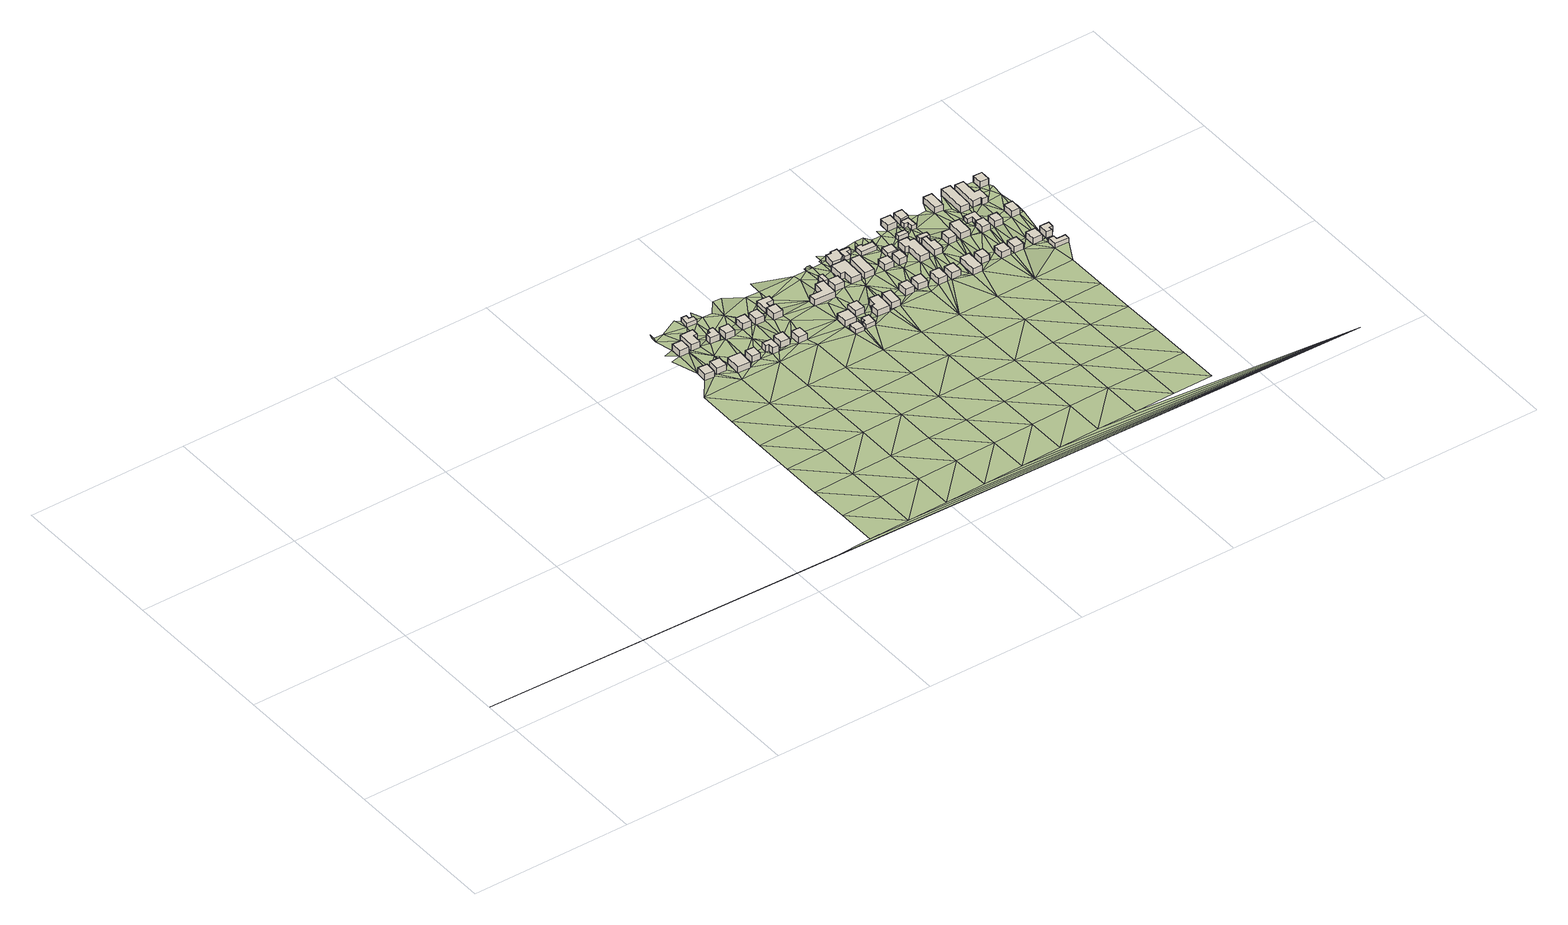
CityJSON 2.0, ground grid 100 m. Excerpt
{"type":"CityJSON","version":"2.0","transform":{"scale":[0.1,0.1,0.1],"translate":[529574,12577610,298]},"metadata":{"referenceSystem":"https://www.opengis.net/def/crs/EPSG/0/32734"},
"CityObjects":{
"building1":{"type":"Building","attributes":{"address":"51 Thorn Lane Mamre 7347 Cape Town","building":"house","building:levels":"1","building_height":4.1,"plus_code":"4FRWFFP8+246","ground_height":164.61,"roof_height":168.71},"geometry":[{"type":"Solid","lod":"1","boundaries":[[[[0,1,2,3]],[[1,4,5,2]],[[4,6,7,5]],[[6,0,3,7]],[[3,2,5,7]],[[6,4,1,0]]]]}]},
"building2":{"type":"Building","attributes":{"address":"49 Thorn Lane Mamre 7347 Cape Town","building":"house","building:levels":"1","building_height":4.1,"plus_code":"4FRWFFP8+249","ground_height":164.93,"roof_height":169.03},"geometry":[{"type":"Solid","lod":"1","boundaries":[[[[8,9,10,11]],[[9,12,13,10]],[[12,14,15,13]],[[14,8,11,15]],[[11,10,13,15]],[[14,12,9,8]]]]}]},
"building3":{"type":"Building","attributes":{"address":"52 Thorn Lane Mamre 7347 Cape Town","building":"house","building:levels":"1","building_height":4.1,"plus_code":"4FRWFFP8+443","ground_height":164.31,"roof_height":168.41},"geometry":[{"type":"Solid","lod":"1","boundaries":[[[[16,17,18,19]],[[17,20,21,18]],[[20,22,23,21]],[[22,16,19,23]],[[19,18,21,23]],[[22,20,17,16]]]]}]},
"building4":{"type":"Building","attributes":{"address":"47 Thorn Lane Mamre 7347 Cape Town","building":"house","building:levels":"1","building_height":4.1,"plus_code":"4FRWFFP8+255","ground_height":164.93,"roof_height":169.03},"geometry":[{"type":"Solid","lod":"1","boundaries":[[[[24,25,26,27]],[[25,28,29,26]],[[28,30,31,29]],[[30,24,27,31]],[[27,26,29,31]],[[30,28,25,24]]]]}]},
"building5":{"type":"Building","attributes":{"address":"50 Thorn Lane Mamre 7347 Cape Town","building":"house","building:levels":"1","building_height":4.1,"plus_code":"4FRWFFP8+452","ground_height":164.51,"roof_height":168.61},"geometry":[{"type":"Solid","lod":"1","boundaries":[[[[32,33,34,35]],[[33,36,37,34]],[[36,38,39,37]],[[38,40,41,39]],[[40,42,43,41]],[[42,32,35,43]],[[35,34,37,39,41,43]],[[42,40,38,36,33,32]]]]}]},
"building6":{"type":"Building","attributes":{"address":"45 Thorn Lane Mamre 7347 Cape Town","building":"house","building:levels":"1","building_height":4.1,"plus_code":"4FRWFFP8+264","ground_height":165.21,"roof_height":169.31},"geometry":[{"type":"Solid","lod":"1","boundaries":[[[[44,45,46,47]],[[45,48,49,46]],[[48,50,51,49]],[[50,44,47,51]],[[47,46,49,51]],[[50,48,45,44]]]]}]},
"building7":{"type":"Building","attributes":{"address":"48 Thorn Lane Mamre 7347 Cape Town","building":"house","building:levels":"1","building_height":4.1,"plus_code":"4FRWFFP8+36R","ground_height":164.51,"roof_height":168.61},"geometry":[{"type":"Solid","lod":"1","boundaries":[[[[52,53,54,55]],[[53,56,57,54]],[[56,58,59,57]],[[58,60,61,59]],[[60,62,63,61]],[[62,52,55,63]],[[55,54,57,59,61,63]],[[62,60,58,56,53,52]]]]}]},
"building8":{"type":"Building","attributes":{"building":"cabin","building:levels":"1","building_height":2.8,"plus_code":"4FRWFFP8+559","ground_height":164.51,"roof_height":167.31},"geometry":[{"type":"Solid","lod":"1","boundaries":[[[[64,65,66,67]],[[65,68,69,66]],[[68,70,71,69]],[[70,72,73,71]],[[72,74,75,73]],[[74,64,67,75]],[[67,66,69,71,73,75]],[[74,72,70,68,65,64]]]]}]},
"building9":{"type":"Building","attributes":{"address":"46 Thorn Lane Mamre 7347 Cape Town","building":"house","building:levels":"1","building_height":4.1,"plus_code":"4FRWFFP8+36X","ground_height":164.75,"roof_height":168.85},"geometry":[{"type":"Solid","lod":"1","boundaries":[[[[76,77,78,79]],[[77,80,81,78]],[[80,82,83,81]],[[82,76,79,83]],[[79,78,81,83]],[[82,80,77,76]]]]}]},
"building10":{"type":"Building","attributes":{"address":"43 Thorn Lane Mamre 7347 Cape Town","building":"house","building:levels":"1","building_height":4.1,"plus_code":"4FRWFFM8+X7W","ground_height":165.21,"roof_height":169.31},"geometry":[{"type":"Solid","lod":"1","boundaries":[[[[84,85,86,87]],[[85,88,89,86]],[[88,90,91,89]],[[90,92,93,91]],[[92,94,95,93]],[[94,84,87,95]],[[87,86,89,91,93,95]],[[94,92,90,88,85,84]]]]}]},
"building11":{"type":"Building","attributes":{"address":"41 Thorn Lane Mamre 7347 Cape Town","building":"house","building:levels":"1","building_height":4.1,"plus_code":"4FRWFFP8+283","ground_height":165.21,"roof_height":169.31},"geometry":[{"type":"Solid","lod":"1","boundaries":[[[[96,97,98,99]],[[97,100,101,98]],[[100,102,103,101]],[[102,96,99,103]],[[99,98,101,103]],[[102,100,97,96]]]]}]},
"building12":{"type":"Building","attributes":{"address":"44 Thorn Lane Mamre 7347 Cape Town","building":"house","building:levels":"1","building_height":4.1,"plus_code":"4FRWFFP8+37X","ground_height":164.75,"roof_height":168.85},"geometry":[{"type":"Solid","lod":"1","boundaries":[[[[104,105,106,107]],[[105,108,109,106]],[[108,110,111,109]],[[110,104,107,111]],[[107,106,109,111]],[[110,108,105,104]]]]}]},
"building13":{"type":"Building","attributes":{"address":"42 Thorn Lane Mamre 7347 Cape Town","building":"house","building:levels":"1","building_height":4.1,"plus_code":"4FRWFFP8+38W","ground_height":164.75,"roof_height":168.85},"geometry":[{"type":"Solid","lod":"1","boundaries":[[[[112,113,114,115]],[[113,116,117,114]],[[116,118,119,117]],[[118,112,115,119]],[[115,114,117,119]],[[118,116,113,112]]]]}]},
"building14":{"type":"Building","attributes":{"address":"39 Thorn Lane Mamre 7347 Cape Town","building":"house","building:levels":"1","building_height":4.1,"plus_code":"4FRWFFM8+X9R","ground_height":165.53,"roof_height":169.63},"geometry":[{"type":"Solid","lod":"1","boundaries":[[[[120,121,122,123]],[[121,124,125,122]],[[124,126,127,125]],[[126,120,123,127]],[[123,122,125,127]],[[126,124,121,120]]]]}]},
"building15":{"type":"Building","attributes":{"address":"40 Thorn Lane Mamre 7347 Cape Town","building":"house","building:levels":"1","building_height":4.1,"plus_code":"4FRWFFP8+39M","ground_height":165.08,"roof_height":169.18},"geometry":[{"type":"Solid","lod":"1","boundaries":[[[[128,129,130,131]],[[129,132,133,130]],[[132,134,135,133]],[[134,128,131,135]],[[131,130,133,135]],[[134,132,129,128]]]]}]},
"building16":{"type":"Building","attributes":{"building":"cabin","building:levels":"1","building_height":2.8,"plus_code":"4FRWFFP8+498","ground_height":165.08,"roof_height":167.88},"geometry":[{"type":"Solid","lod":"1","boundaries":[[[[136,137,138,139]],[[137,140,141,138]],[[140,142,143,141]],[[142,144,145,143]],[[144,146,147,145]],[[146,136,139,147]],[[139,138,141,143,145,147]],[[146,144,142,140,137,136]]]]}]},
"building17":{"type":"Building","attributes":{"building":"cabin","building:levels":"1","building_height":2.8,"plus_code":"4FRWFFM8+WFW","ground_height":165.97,"roof_height":168.77},"geometry":[{"type":"Solid","lod":"1","boundaries":[[[[148,149,150,151]],[[149,152,153,150]],[[152,154,155,153]],[[154,148,151,155]],[[151,150,153,155]],[[154,152,149,148]]]]}]},
"building18":{"type":"Building","attributes":{"building":"house","building:levels":"1","building_height":4.1,"plus_code":"4FRWFFM8+XFP","ground_height":165.97,"roof_height":170.07},"geometry":[{"type":"Solid","lod":"1","boundaries":[[[[156,157,158,159]],[[157,160,161,158]],[[160,162,163,161]],[[162,156,159,163]],[[159,158,161,163]],[[162,160,157,156]]]]}]},
"building19":{"type":"Building","attributes":{"building":"cabin","building:levels":"1","building_height":2.8,"plus_code":"4FRWFFM8+WGV","ground_height":165.97,"roof_height":168.77},"geometry":[{"type":"Solid","lod":"1","boundaries":[[[[164,165,166,167]],[[165,168,169,166]],[[168,170,171,169]],[[170,172,173,171]],[[172,174,175,173]],[[174,164,167,175]],[[167,166,169,171,173,175]],[[174,172,170,168,165,164]]]]}]},
"building20":{"type":"Building","attributes":{"address":"38 Thorn Lane Mamre 7347 Cape Town","building":"house","building:levels":"1","building_height":4.1,"plus_code":"4FRWFFP8+3GJ","ground_height":165.45,"roof_height":169.55},"geometry":[{"type":"Solid","lod":"1","boundaries":[[[[176,177,178,179]],[[177,180,181,178]],[[180,182,183,181]],[[182,184,185,183]],[[184,186,187,185]],[[186,176,179,187]],[[179,178,181,183,185,187]],[[186,184,182,180,177,176]]]]}]},
"building21":{"type":"Building","attributes":{"address":"33 Thorn Lane Mamre 7347 Cape Town","building":"house","building:levels":"1","building_height":4.1,"plus_code":"4FRWFFM8+XGV","ground_height":165.82,"roof_height":169.92},"geometry":[{"type":"Solid","lod":"1","boundaries":[[[[188,189,190,191]],[[189,192,193,190]],[[192,194,195,193]],[[194,188,191,195]],[[191,190,193,195]],[[194,192,189,188]]]]}]},
"building22":{"type":"Building","attributes":{"address":"31 Thorn Lane Mamre 7347 Cape Town","building":"house","building:levels":"1","building_height":4.1,"plus_code":"4FRWFFM8+XHF","ground_height":166.18,"roof_height":170.28},"geometry":[{"type":"Solid","lod":"1","boundaries":[[[[196,197,198,199]],[[197,200,201,198]],[[200,202,203,201]],[[202,204,205,203]],[[204,206,207,205]],[[206,196,199,207]],[[199,198,201,203,205,207]],[[206,204,202,200,197,196]]]]}]},
"building23":{"type":"Building","attributes":{"building":"cabin","building:levels":"1","building_height":2.8,"plus_code":"4FRWFFP8+4G4","ground_height":165.45,"roof_height":168.25},"geometry":[{"type":"Solid","lod":"1","boundaries":[[[[208,209,210,211]],[[209,212,213,210]],[[212,214,215,213]],[[214,208,211,215]],[[211,210,213,215]],[[214,212,209,208]]]]}]},
"building24":{"type":"Building","attributes":{"address":"36 Thorn Lane Mamre 7347 Cape Town","building":"house","building:levels":"1","building_height":4.1,"plus_code":"4FRWFFP8+3GH","ground_height":165.82,"roof_height":169.92},"geometry":[{"type":"Solid","lod":"1","boundaries":[[[[216,217,218,219]],[[217,220,221,218]],[[220,222,223,221]],[[222,216,219,223]],[[219,218,221,223]],[[222,220,217,216]]]]}]},
"building25":{"type":"Building","attributes":{"address":"29 Thorn Lane Mamre 7347 Cape Town","building":"house","building:levels":"1","building_height":4.1,"plus_code":"4FRWFFM8+XJC","ground_height":166.18,"roof_height":170.28},"geometry":[{"type":"Solid","lod":"1","boundaries":[[[[224,225,226,227]],[[225,228,229,226]],[[228,230,231,229]],[[230,224,227,231]],[[227,226,229,231]],[[230,228,225,224]]]]}]},
"building26":{"type":"Building","attributes":{"address":"34 Thorn Lane Mamre 7347 Cape Town","building":"house","building:levels":"1","building_height":4.1,"plus_code":"4FRWFFP8+4H4","ground_height":165.67,"roof_height":169.77},"geometry":[{"type":"Solid","lod":"1","boundaries":[[[[232,233,234,235]],[[233,236,237,234]],[[236,238,239,237]],[[238,240,241,239]],[[240,242,243,241]],[[242,232,235,243]],[[235,234,237,239,241,243]],[[242,240,238,236,233,232]]]]}]},
"building27":{"type":"Building","attributes":{"building":"house","building:levels":"1","building_height":4.1,"plus_code":"4FRWFFP8+4HX","ground_height":165.67,"roof_height":169.77},"geometry":[{"type":"Solid","lod":"1","boundaries":[[[[244,245,246,247]],[[245,248,249,246]],[[248,250,251,249]],[[250,252,253,251]],[[252,254,255,253]],[[254,256,257,255]],[[256,244,247,257]],[[247,246,249,251,253,255,257]],[[256,254,252,250,248,245,244]]]]}]},
"building28":{"type":"Building","attributes":{"address":"27 Thorn Lane Mamre 7347 Cape Town","building":"house","building:levels":"1","building_height":4.1,"plus_code":"4FRWFFM8+XMJ","ground_height":166.18,"roof_height":170.28},"geometry":[{"type":"Solid","lod":"1","boundaries":[[[[258,259,260,261]],[[259,262,263,260]],[[262,264,265,263]],[[264,258,261,265]],[[261,260,263,265]],[[264,262,259,258]]]]}]},
"building29":{"type":"Building","attributes":{"address":"32 Thorn Lane Mamre 7347 Cape Town","building":"house","building:levels":"1","building_height":4.1,"plus_code":"4FRWFFP8+3JP","ground_height":165.67,"roof_height":169.77},"geometry":[{"type":"Solid","lod":"1","boundaries":[[[[266,267,268,269]],[[267,270,271,268]],[[270,272,273,271]],[[272,266,269,273]],[[269,268,271,273]],[[272,270,267,266]]]]}]},
"building30":{"type":"Building","attributes":{"building":"cabin","building:levels":"1","building_height":2.8,"plus_code":"4FRWFFP8+4JP","ground_height":165.67,"roof_height":168.47},"geometry":[{"type":"Solid","lod":"1","boundaries":[[[[274,275,276,277]],[[275,278,279,276]],[[278,280,281,279]],[[280,282,283,281]],[[282,284,285,283]],[[284,274,277,285]],[[277,276,279,281,283,285]],[[284,282,280,278,275,274]]]]}]},
"building31":{"type":"Building","attributes":{"address":"25 Thorn Lane Mamre 7347 Cape Town","building":"house","building:levels":"1","building_height":4.1,"plus_code":"4FRWFFM8+XMQ","ground_height":166.44,"roof_height":170.54},"geometry":[{"type":"Solid","lod":"1","boundaries":[[[[286,287,288,289]],[[287,290,291,288]],[[290,292,293,291]],[[292,286,289,293]],[[289,288,291,293]],[[292,290,287,286]]]]}]},
"building32":{"type":"Building","attributes":{"address":"30 Thorn Lane Mamre 7347 Cape Town","building":"house","building:levels":"1","building_height":4.1,"plus_code":"4FRWFFP8+3M8","ground_height":166.06,"roof_height":170.16},"geometry":[{"type":"Solid","lod":"1","boundaries":[[[[294,295,296,297]],[[295,298,299,296]],[[298,300,301,299]],[[300,294,297,301]],[[297,296,299,301]],[[300,298,295,294]]]]}]},
"building33":{"type":"Building","attributes":{"building":"cabin","building:levels":"1","building_height":2.8,"plus_code":"4FRWFFP8+4MG","ground_height":165.66,"roof_height":168.46},"geometry":[{"type":"Solid","lod":"1","boundaries":[[[[302,303,304,305]],[[303,306,307,304]],[[306,308,309,307]],[[308,310,311,309]],[[310,312,313,311]],[[312,302,305,313]],[[305,304,307,309,311,313]],[[312,310,308,306,303,302]]]]}]},
"building34":{"type":"Building","attributes":{"address":"23 Thorn Lane Mamre 7347 Cape Town","building":"house","building:levels":"1","building_height":4.1,"plus_code":"4FRWFFM8+XPH","ground_height":166.44,"roof_height":170.54},"geometry":[{"type":"Solid","lod":"1","boundaries":[[[[314,315,316,317]],[[315,318,319,316]],[[318,320,321,319]],[[320,314,317,321]],[[317,316,319,321]],[[320,318,315,314]]]]}]},
"building35":{"type":"Building","attributes":{"address":"28 Thorn Lane Mamre 7347 Cape Town","building":"house","building:levels":"1","building_height":4.1,"plus_code":"4FRWFFP8+3P7","ground_height":166.06,"roof_height":170.16},"geometry":[{"type":"Solid","lod":"1","boundaries":[[[[322,323,324,325]],[[323,326,327,324]],[[326,328,329,327]],[[328,322,325,329]],[[325,324,327,329]],[[328,326,323,322]]]]}]},
"building36":{"type":"Building","attributes":{"building":"cabin","building:levels":"1","building_height":2.8,"plus_code":"4FRWFFP8+3PV","ground_height":165.66,"roof_height":168.46},"geometry":[{"type":"Solid","lod":"1","boundaries":[[[[330,331,332,333]],[[331,334,335,332]],[[334,336,337,335]],[[336,330,333,337]],[[333,332,335,337]],[[336,334,331,330]]]]}]},
"building37":{"type":"Building","attributes":{"address":"21 Thorn Lane Mamre 7347 Cape Town","building":"house","building:levels":"1","building_height":4.1,"plus_code":"4FRWFFM8+XQ8","ground_height":166.74,"roof_height":170.84},"geometry":[{"type":"Solid","lod":"1","boundaries":[[[[338,339,340,341]],[[339,342,343,340]],[[342,344,345,343]],[[344,338,341,345]],[[341,340,343,345]],[[344,342,339,338]]]]}]},
"building38":{"type":"Building","attributes":{"address":"26 Thorn Lane Mamre 7347 Cape Town","building":"house","building:levels":"1","building_height":4.1,"plus_code":"4FRWFFP8+3Q3","ground_height":165.66,"roof_height":169.76},"geometry":[{"type":"Solid","lod":"1","boundaries":[[[[346,347,348,349]],[[347,350,351,348]],[[350,352,353,351]],[[352,354,355,353]],[[354,356,357,355]],[[356,358,359,357]],[[358,360,361,359]],[[360,346,349,361]],[[349,348,351,353,355,357,359,361]],[[360,358,356,354,352,350,347,346]]]]}]},
"building39":{"type":"Building","attributes":{"building":"cabin","building:levels":"1","building_height":2.8,"plus_code":"4FRWFFP8+4QF","ground_height":165.66,"roof_height":168.46},"geometry":[{"type":"Solid","lod":"1","boundaries":[[[[362,363,364,365]],[[363,366,367,364]],[[366,368,369,367]],[[368,362,365,369]],[[365,364,367,369]],[[368,366,363,362]]]]}]},
"building40":{"type":"Building","attributes":{"address":"19 Thorn Lane Mamre 7347 Cape Town","building":"house","building:levels":"1","building_height":4.1,"plus_code":"4FRWFFM8+XR8","ground_height":166.74,"roof_height":170.84},"geometry":[{"type":"Solid","lod":"1","boundaries":[[[[370,371,372,373]],[[371,374,375,372]],[[374,376,377,375]],[[376,370,373,377]],[[373,372,375,377]],[[376,374,371,370]]]]}]},
"building41":{"type":"Building","attributes":{"address":"24 Thorn Lane Mamre 7347 Cape Town","building":"house","building:levels":"1","building_height":4.1,"plus_code":"4FRWFFP8+2RR","ground_height":166.35,"roof_height":170.45},"geometry":[{"type":"Solid","lod":"1","boundaries":[[[[378,379,380,381]],[[379,382,383,380]],[[382,384,385,383]],[[384,386,387,385]],[[386,388,389,387]],[[388,378,381,389]],[[381,380,383,385,387,389]],[[388,386,384,382,379,378]]]]}]},
"building42":{"type":"Building","attributes":{"address":"99 Palm Lane Mamre 7347 Cape Town","building":"house","building:levels":"1","building_height":4.1,"plus_code":"4FRWFFP8+5Q8","ground_height":165.57,"roof_height":169.67},"geometry":[{"type":"Solid","lod":"1","boundaries":[[[[390,391,392,393]],[[391,394,395,392]],[[394,396,397,395]],[[396,390,393,397]],[[393,392,395,397]],[[396,394,391,390]]]]}]},
"building43":{"type":"Building","attributes":{"building":"cabin","building:levels":"1","building_height":2.8,"plus_code":"4FRWFFP8+3RJ","ground_height":166.15,"roof_height":168.95},"geometry":[{"type":"Solid","lod":"1","boundaries":[[[[398,399,400,401]],[[399,402,403,400]],[[402,404,405,403]],[[404,398,401,405]],[[401,400,403,405]],[[404,402,399,398]]]]}]},
"building44":{"type":"Building","attributes":{"building":"cabin","building:levels":"1","building_height":2.8,"plus_code":"4FRWFFP8+4RJ","ground_height":166.15,"roof_height":168.95},"geometry":[{"type":"Solid","lod":"1","boundaries":[[[[406,407,408,409]],[[407,410,411,408]],[[410,412,413,411]],[[412,414,415,413]],[[414,416,417,415]],[[416,406,409,417]],[[409,408,411,413,415,417]],[[416,414,412,410,407,406]]]]}]},
"building45":{"type":"Building","attributes":{"address":"17 Thorn Lane Mamre 7347 Cape Town","building":"house","building:levels":"1","building_height":4.1,"plus_code":"4FRWFFM8+XVF","ground_height":166.74,"roof_height":170.84},"geometry":[{"type":"Solid","lod":"1","boundaries":[[[[418,419,420,421]],[[419,422,423,420]],[[422,424,425,423]],[[424,418,421,425]],[[421,420,423,425]],[[424,422,419,418]]]]}]},
"building46":{"type":"Building","attributes":{"address":"101 Palm Lane Mamre 7347 Cape Town","building":"house","building:levels":"1","building_height":4.1,"plus_code":"4FRWFFP8+5R6","ground_height":166.15,"roof_height":170.25},"geometry":[{"type":"Solid","lod":"1","boundaries":[[[[406,426,427,428]],[[426,429,430,427]],[[429,407,431,430]],[[407,406,428,431]],[[428,427,430,431]],[[407,429,426,406]]]]}]},
"building47":{"type":"Building","attributes":{"address":"22 Thorn Lane Mamre 7347 Cape Town","building":"house","building:levels":"1","building_height":4.1,"plus_code":"4FRWFFP8+3V2","ground_height":166.35,"roof_height":170.45},"geometry":[{"type":"Solid","lod":"1","boundaries":[[[[432,433,434,435]],[[433,436,437,434]],[[436,438,439,437]],[[438,432,435,439]],[[435,434,437,439]],[[438,436,433,432]]]]}]},
"building48":{"type":"Building","attributes":{"address":"15 Thorn Lane Mamre 7347 Cape Town","building":"house","building:levels":"1","building_height":4.1,"plus_code":"4FRWFFM8+XW3","ground_height":167.11,"roof_height":171.21},"geometry":[{"type":"Solid","lod":"1","boundaries":[[[[440,441,442,443]],[[441,444,445,442]],[[444,446,447,445]],[[446,440,443,447]],[[443,442,445,447]],[[446,444,441,440]]]]}]},
"building49":{"type":"Building","attributes":{"address":"20 Thorn Lane Mamre 7347 Cape Town","building":"house","building:levels":"1","building_height":4.1,"plus_code":"4FRWFFP8+3V8","ground_height":166.76,"roof_height":170.86},"geometry":[{"type":"Solid","lod":"1","boundaries":[[[[448,449,450,451]],[[449,452,453,450]],[[452,454,455,453]],[[454,448,451,455]],[[451,450,453,455]],[[454,452,449,448]]]]}]},
"building50":{"type":"Building","attributes":{"address":"13 Thorn Lane Mamre 7347 Cape Town","building":"house","building:levels":"1","building_height":4.1,"plus_code":"4FRWFFM8+XX2","ground_height":167.11,"roof_height":171.21},"geometry":[{"type":"Solid","lod":"1","boundaries":[[[[456,457,458,459]],[[457,460,461,458]],[[460,462,463,461]],[[462,456,459,463]],[[459,458,461,463]],[[462,460,457,456]]]]}]},
"building51":{"type":"Building","attributes":{"address":"105 Palm Lane Mamre 7347 Cape Town","building":"house","building:levels":"1","building_height":4.1,"plus_code":"4FRWFFP8+5V5","ground_height":166.65,"roof_height":170.75},"geometry":[{"type":"Solid","lod":"1","boundaries":[[[[464,465,466,467]],[[465,468,469,466]],[[468,470,471,469]],[[470,464,467,471]],[[467,466,469,471]],[[470,468,465,464]]]]}]},
"building52":{"type":"Building","attributes":{"address":"18 Thorn Lane Mamre 7347 Cape Town","building":"house","building:levels":"1","building_height":4.1,"plus_code":"4FRWFFP8+2WX","ground_height":166.76,"roof_height":170.86},"geometry":[{"type":"Solid","lod":"1","boundaries":[[[[472,473,474,475]],[[473,476,477,474]],[[476,478,479,477]],[[478,480,481,479]],[[480,472,475,481]],[[475,474,477,479,481]],[[480,478,476,473,472]]]]}]},
"building53":{"type":"Building","attributes":{"building":"cabin","building:levels":"1","building_height":2.8,"plus_code":"4FRWFFP8+3W9","ground_height":166.67,"roof_height":169.47},"geometry":[{"type":"Solid","lod":"1","boundaries":[[[[482,483,484,485]],[[483,486,487,484]],[[486,488,489,487]],[[488,490,491,489]],[[490,492,493,491]],[[492,482,485,493]],[[485,484,487,489,491,493]],[[492,490,488,486,483,482]]]]}]},
"building54":{"type":"Building","attributes":{"address":"16 Thorn Lane Mamre 7347 Cape Town","building":"house","building:levels":"1","building_height":4.1,"plus_code":"4FRWFFP8+2XV","ground_height":166.76,"roof_height":170.86},"geometry":[{"type":"Solid","lod":"1","boundaries":[[[[494,495,496,497]],[[495,498,499,496]],[[498,500,501,499]],[[500,494,497,501]],[[497,496,499,501]],[[500,498,495,494]]]]}]},
"building55":{"type":"Building","attributes":{"address":"11 Thorn Lane Mamre 7347 Cape Town","building":"house","building:levels":"1","building_height":4.1,"plus_code":"4FRWFFM9+X22","ground_height":167.99,"roof_height":172.09},"geometry":[{"type":"Solid","lod":"1","boundaries":[[[[502,503,504,505]],[[503,506,507,504]],[[506,508,509,507]],[[508,502,505,509]],[[505,504,507,509]],[[508,506,503,502]]]]}]},
"building56":{"type":"Building","attributes":{"address":"107 Palm Lane Mamre 7347 Cape Town","building":"house","building:levels":"1","building_height":4.1,"plus_code":"4FRWFFP8+4WX","ground_height":166.65,"roof_height":170.75},"geometry":[{"type":"Solid","lod":"1","boundaries":[[[[510,511,512,513]],[[511,514,515,512]],[[514,516,517,515]],[[516,510,513,517]],[[513,512,515,517]],[[516,514,511,510]]]]}]},
"building57":{"type":"Building","attributes":{"building":"cabin","building:levels":"1","building_height":2.8,"plus_code":"4FRWFFM9+W29","ground_height":167.99,"roof_height":170.79},"geometry":[{"type":"Solid","lod":"1","boundaries":[[[[518,519,520,521]],[[519,522,523,520]],[[522,524,525,523]],[[524,526,527,525]],[[526,528,529,527]],[[528,518,521,529]],[[521,520,523,525,527,529]],[[528,526,524,522,519,518]]]]}]},
"building58":{"type":"Building","attributes":{"address":"9 Thorn Lane Mamre 7347 Cape Town","building":"house","building:levels":"1","building_height":4.1,"plus_code":"4FRWFFM9+X25","ground_height":167.99,"roof_height":172.09},"geometry":[{"type":"Solid","lod":"1","boundaries":[[[[530,531,532,533]],[[531,534,535,532]],[[534,536,537,535]],[[536,538,539,537]],[[538,540,541,539]],[[540,530,533,541]],[[533,532,535,537,539,541]],[[540,538,536,534,531,530]]]]}]},
"building59":{"type":"Building","attributes":{"address":"109 Palm Lane Mamre 7347 Cape Town","building":"house","building:levels":"1","building_height":4.1,"plus_code":"4FRWFFP8+4XW","ground_height":166.67,"roof_height":170.77},"geometry":[{"type":"Solid","lod":"1","boundaries":[[[[542,543,544,545]],[[543,546,547,544]],[[546,548,549,547]],[[548,550,551,549]],[[550,552,553,551]],[[552,554,555,553]],[[554,556,557,555]],[[556,542,545,557]],[[545,544,547,549,551,553,555,557]],[[556,554,552,550,548,546,543,542]]]]}]},
"building60":{"type":"Building","attributes":{"address":"14 Thorn Lane Mamre 7347 Cape Town","building":"house","building:levels":"1","building_height":4.1,"plus_code":"4FRWFFP9+22V","ground_height":167.62,"roof_height":171.72},"geometry":[{"type":"Solid","lod":"1","boundaries":[[[[558,559,560,561]],[[559,562,563,560]],[[562,564,565,563]],[[564,558,561,565]],[[561,560,563,565]],[[564,562,559,558]]]]}]},
"building61":{"type":"Building","attributes":{"address":"111 Palm Lane Mamre 7347 Cape Town","building":"house","building:levels":"1","building_height":4.1,"plus_code":"4FRWFFP9+524","ground_height":167.41,"roof_height":171.51},"geometry":[{"type":"Solid","lod":"1","boundaries":[[[[566,567,568,569]],[[567,570,571,568]],[[570,572,573,571]],[[572,566,569,573]],[[569,568,571,573]],[[572,570,567,566]]]]}]},
"terrain1":{"type":"TINRelief","geometry":[{"type":"CompositeSurface","lod":"1","boundaries":[[[574,575,576]],[[577,578,579]],[[580,581,574]],[[576,580,574]],[[582,581,583]],[[580,583,581]],[[584,585,582]],[[583,584,582]],[[580,576,586]],[[587,588,585]],[[580,586,583]],[[576,589,586]],[[584,587,585]],[[590,591,588]],[[587,590,588]],[[584,583,592]],[[583,586,593]],[[591,594,1]],[[587,584,592]],[[583,593,592]],[[590,595,591]],[[594,591,595]],[[596,0,597]],[[589,598,586]],[[594,599,600]],[[16,601,597]],[[590,587,602]],[[600,603,0]],[[0,603,597]],[[594,595,599]],[[599,8,600]],[[598,593,586]],[[603,600,8]],[[589,604,598]],[[592,602,587]],[[605,599,595]],[[606,607,608]],[[599,605,609]],[[606,608,610]],[[16,40,607]],[[611,608,607]],[[8,612,603]],[[14,612,8]],[[40,16,613]],[[614,613,603]],[[24,609,605]],[[40,611,607]],[[14,609,24]],[[603,612,614]],[[605,595,615]],[[614,40,613]],[[595,590,616]],[[612,14,24]],[[602,617,590]],[[618,614,612]],[[619,592,593]],[[593,598,620]],[[611,40,621]],[[612,24,30]],[[618,612,622]],[[33,618,36]],[[616,590,617]],[[615,595,616]],[[40,38,621]],[[60,36,618]],[[592,619,602]],[[611,621,74]],[[618,622,60]],[[30,615,623]],[[593,620,619]],[[74,624,611]],[[612,30,625]],[[612,625,622]],[[623,615,626]],[[623,45,30]],[[36,56,38]],[[38,74,621]],[[36,60,56]],[[604,627,598]],[[625,30,45]],[[60,58,56]],[[626,615,616]],[[38,64,74]],[[622,625,628]],[[72,624,74]],[[64,38,56]],[[629,617,602]],[[64,56,53]],[[620,598,627]],[[80,628,625]],[[628,80,53]],[[630,44,626]],[[604,631,627]],[[602,619,629]],[[579,578,575]],[[45,44,632]],[[45,632,625]],[[616,633,626]],[[68,65,70]],[[626,633,630]],[[44,630,84]],[[634,64,53]],[[80,77,53]],[[634,65,64]],[[632,44,84]],[[625,632,635]],[[633,636,630]],[[637,633,616]],[[638,65,634]],[[620,639,619]],[[616,617,640]],[[77,641,53]],[[629,642,617]],[[634,53,641]],[[632,84,94]],[[643,77,635]],[[643,635,632]],[[637,616,644]],[[645,94,637]],[[639,620,627]],[[632,94,100]],[[77,643,108]],[[645,100,94]],[[646,645,637]],[[641,647,634]],[[77,108,641]],[[632,648,643]],[[617,642,640]],[[632,100,649]],[[650,629,619]],[[637,644,646]],[[648,632,649]],[[644,616,640]],[[108,105,641]],[[575,578,576]],[[647,641,651]],[[649,100,652]],[[650,619,639]],[[113,641,105]],[[631,653,627]],[[121,652,646]],[[105,648,113]],[[113,648,649]],[[644,121,646]],[[654,649,652]],[[629,655,642]],[[651,641,656]],[[644,640,657]],[[639,627,653]],[[113,658,641]],[[652,659,654]],[[660,652,121]],[[631,661,653]],[[655,629,650]],[[641,658,656]],[[660,659,652]],[[144,113,662]],[[121,120,660]],[[128,662,654]],[[128,654,659]],[[146,662,128]],[[152,640,642]],[[658,113,144]],[[144,662,146]],[[650,639,663]],[[128,136,146]],[[664,659,660]],[[642,655,665]],[[160,657,640]],[[576,578,589]],[[128,134,136]],[[120,657,157]],[[653,663,639]],[[136,134,137]],[[642,665,152]],[[144,666,658]],[[660,120,157]],[[134,140,137]],[[666,144,142]],[[640,152,160]],[[658,666,667]],[[660,668,664]],[[657,160,157]],[[664,669,134]],[[655,650,670]],[[667,666,142]],[[663,671,650]],[[140,134,669]],[[653,661,672]],[[142,140,669]],[[660,157,668]],[[665,154,152]],[[670,665,655]],[[152,149,160]],[[668,669,664]],[[650,671,670]],[[665,174,154]],[[663,653,672]],[[162,160,149]],[[661,673,672]],[[589,578,604]],[[142,674,667]],[[162,149,148]],[[174,665,164]],[[675,667,674]],[[174,172,154]],[[154,172,148]],[[676,668,157]],[[669,677,142]],[[168,148,172]],[[162,148,168]],[[168,172,170]],[[188,157,156]],[[162,168,678]],[[188,676,157]],[[156,162,678]],[[671,663,679]],[[680,164,665]],[[680,665,670]],[[674,142,677]],[[156,678,188]],[[678,168,165]],[[668,676,681]],[[177,669,682]],[[679,663,672]],[[165,683,678]],[[669,177,677]],[[676,188,681]],[[164,204,165]],[[188,194,681]],[[202,683,165]],[[204,202,165]],[[671,684,670]],[[164,206,204]],[[206,164,680]],[[194,683,197]],[[604,578,631]],[[197,683,202]],[[177,214,677]],[[684,671,679]],[[681,217,176]],[[214,177,176]],[[194,685,681]],[[686,674,677]],[[197,202,200]],[[673,687,672]],[[217,216,176]],[[685,217,681]],[[176,216,208]],[[214,176,208]],[[686,677,214]],[[216,209,208]],[[680,670,688]],[[680,689,206]],[[194,197,690]],[[216,691,209]],[[212,686,214]],[[679,672,687]],[[689,228,206]],[[194,690,685]],[[206,228,196]],[[689,680,230]],[[209,691,212]],[[686,692,693]],[[673,694,687]],[[688,670,684]],[[686,212,695]],[[692,686,695]],[[196,228,225]],[[685,696,691]],[[690,197,196]],[[228,689,230]],[[697,692,695]],[[696,685,698]],[[691,233,212]],[[233,695,212]],[[699,697,695]],[[685,690,698]],[[233,691,696]],[[690,196,225]],[[696,698,700]],[[230,680,701]],[[684,679,702]],[[695,233,703]],[[225,224,690]],[[680,688,701]],[[690,704,698]],[[631,578,661]],[[703,233,252]],[[264,224,230]],[[687,702,679]],[[705,703,706]],[[250,703,252]],[[233,254,252]],[[704,690,707]],[[250,706,703]],[[224,262,690]],[[232,254,233]],[[230,708,264]],[[264,262,224]],[[706,250,709]],[[706,709,710]],[[690,711,707]],[[270,704,707]],[[690,262,711]],[[709,250,245]],[[245,250,248]],[[704,270,232]],[[256,254,232]],[[230,701,712]],[[687,694,713]],[[688,684,714]],[[712,708,230]],[[702,715,684]],[[716,709,245]],[[256,232,278]],[[270,278,232]],[[716,245,244]],[[275,256,278]],[[262,294,711]],[[275,244,256]],[[270,280,278]],[[294,262,717]],[[716,244,275]],[[717,708,287]],[[270,267,280]],[[701,688,714]],[[716,275,718]],[[684,715,714]],[[712,287,708]],[[286,717,287]],[[300,267,711]],[[711,294,300]],[[702,687,719]],[[282,280,284]],[[718,275,274]],[[310,280,267]],[[661,578,673]],[[290,287,712]],[[284,280,310]],[[320,712,701]],[[300,310,267]],[[286,720,717]],[[720,294,717]],[[721,718,274]],[[713,719,687]],[[274,284,308]],[[310,308,284]],[[320,290,712]],[[274,308,721]],[[286,292,720]],[[294,720,295]],[[320,701,314]],[[310,300,336]],[[318,292,290]],[[722,715,702]],[[723,721,308]],[[300,298,330]],[[290,320,318]],[[314,701,342]],[[714,724,701]],[[295,720,328]],[[308,306,723]],[[326,298,295]],[[295,328,326]],[[300,330,336]],[[701,724,342]],[[312,310,336]],[[330,298,326]],[[719,722,702]],[[322,328,720]],[[306,303,302]],[[720,292,725]],[[292,318,725]],[[306,726,723]],[[326,727,330]],[[726,306,302]],[[322,720,725]],[[312,336,728]],[[729,714,715]],[[728,302,312]],[[326,323,727]],[[725,318,315]],[[314,342,339]],[[315,314,339]],[[302,728,730]],[[728,336,334]],[[726,302,730]],[[323,322,731]],[[719,713,732]],[[694,673,578]],[[722,729,715]],[[731,727,323]],[[733,322,725]],[[322,733,731]],[[728,734,730]],[[727,354,334]],[[315,735,725]],[[727,731,354]],[[734,728,334]],[[374,342,724]],[[388,315,339]],[[374,344,342]],[[736,724,714]],[[735,315,388]],[[334,354,368]],[[339,338,388]],[[366,734,334]],[[338,344,737]],[[722,719,738]],[[334,368,366]],[[737,344,374]],[[729,736,714]],[[368,354,739]],[[376,374,724]],[[740,734,741]],[[338,737,371]],[[366,741,734]],[[735,388,386]],[[374,371,737]],[[732,738,719]],[[338,378,388]],[[742,739,743]],[[386,742,735]],[[338,371,378]],[[739,744,368]],[[739,742,399]],[[386,745,742]],[[741,366,746]],[[744,739,399]],[[376,724,747]],[[742,745,399]],[[722,748,729]],[[749,746,366]],[[386,384,745]],[[736,747,724]],[[378,371,370]],[[750,379,378]],[[384,382,379]],[[751,745,384]],[[414,744,399]],[[744,414,749]],[[370,376,424]],[[738,748,722]],[[432,750,378]],[[746,749,410]],[[751,384,379]],[[750,432,379]],[[432,378,370]],[[414,410,749]],[[398,414,399]],[[407,746,410]],[[752,424,376]],[[424,422,370]],[[429,746,407]],[[412,410,414]],[[379,438,751]],[[379,432,438]],[[736,729,753]],[[398,416,414]],[[398,751,438]],[[446,752,376]],[[370,433,432]],[[454,370,422]],[[376,747,446]],[[748,753,729]],[[454,433,370]],[[754,454,422]],[[416,398,452]],[[452,398,438]],[[755,406,416]],[[444,754,752]],[[446,444,752]],[[426,406,755]],[[454,436,433]],[[747,736,756]],[[436,452,438]],[[446,747,440]],[[454,754,448]],[[454,452,436]],[[755,416,468]],[[468,416,452]],[[753,756,736]],[[462,440,747]],[[444,478,754]],[[448,754,478]],[[462,747,456]],[[468,757,755]],[[478,444,441]],[[449,468,452]],[[440,462,460]],[[440,460,441]],[[478,758,448]],[[449,448,476]],[[756,759,747]],[[758,476,448]],[[757,468,465]],[[747,519,456]],[[449,470,468]],[[441,460,480]],[[441,480,478]],[[476,758,478]],[[449,476,760]],[[486,449,760]],[[486,470,449]],[[519,747,759]],[[476,761,760]],[[457,500,460]],[[761,476,473]],[[500,480,460]],[[470,486,516]],[[457,456,506]],[[762,470,516]],[[456,508,506]],[[486,483,516]],[[519,508,456]],[[472,480,498]],[[500,498,480]],[[514,470,762]],[[457,763,500]],[[457,506,763]],[[514,762,516]],[[472,498,483]],[[510,516,483]],[[519,518,508]],[[483,498,764]],[[502,508,518]],[[510,483,543]],[[506,564,763]],[[519,759,522]],[[518,534,502]],[[483,765,543]],[[483,764,765]],[[564,506,503]],[[502,766,503]],[[502,534,766]],[[510,543,542]],[[764,763,564]],[[528,534,518]],[[766,531,503]],[[510,542,511]],[[531,766,534]],[[536,534,528]],[[543,765,767]],[[765,764,562]],[[562,764,564]],[[558,503,531]],[[564,503,558]],[[562,768,765]],[[558,531,769]],[[770,768,562]],[[572,771,772]],[[572,773,771]],[[769,559,558]],[[772,768,774]],[[559,770,562]],[[775,559,769]],[[774,768,770]],[[774,572,772]],[[572,570,773]],[[770,559,775]],[[774,566,572]],[[770,776,774]],[[774,776,566]]]}]}
},
"vertices":[
[2546,1840,49],[2541,1771,49],[2541,1771,90],[2546,1840,90],[2599,1766,49],[2599,1766,90],[2604,1835,49],[2604,1835,90],
[2624,1841,52],[2621,1773,52],[2621,1773,93],[2624,1841,93],[2683,1770,52],[2683,1770,93],[2686,1838,52],[2686,1838,93],
[2556,2084,46],[2554,2014,46],[2554,2014,87],[2556,2084,87],[2614,2013,46],[2614,2013,87],[2616,2082,46],[2616,2082,87],
[2724,1813,52],[2719,1715,52],[2719,1715,93],[2724,1813,93],[2798,1711,52],[2798,1711,93],[2803,1809,52],[2803,1809,93],
[2688,2016,48],[2690,2074,48],[2690,2074,89],[2688,2016,89],[2714,2073,48],[2714,2073,89],[2716,2119,48],[2716,2119,89],[2635,2121,48],[2635,2121,89],[2632,2018,48],[2632,2018,89],
[2887,1800,55],[2831,1803,55],[2831,1803,96],[2887,1800,96],[2828,1741,55],[2828,1741,96],[2884,1738,55],[2884,1738,96],
[2811,2002,48],[2814,2070,48],[2814,2070,89],[2811,2002,89],[2779,2071,48],[2779,2071,89],[2778,2044,48],[2778,2044,89],[2750,2045,48],[2750,2045,89],[2749,2005,48],[2749,2005,89],
[2794,2189,48],[2796,2221,48],[2796,2221,76],[2794,2189,76],[2766,2223,48],[2766,2223,76],[2768,2249,48],[2768,2249,76],[2736,2251,48],[2736,2251,76],[2731,2193,48],[2731,2193,76],
[2893,1981,50],[2897,2045,50],[2897,2045,91],[2893,1981,91],[2840,2048,50],[2840,2048,91],[2836,1984,50],[2836,1984,91],
[2943,1804,55],[2941,1769,55],[2941,1769,96],[2943,1804,96],[2962,1768,55],[2962,1768,96],[2961,1732,55],[2961,1732,96],[3000,1730,55],[3000,1730,96],[3003,1801,55],[3003,1801,96],
[3082,1745,55],[3087,1815,55],[3087,1815,96],[3082,1745,96],[3030,1818,55],[3030,1818,96],[3026,1749,55],[3026,1749,96],
[3012,1995,50],[3015,2060,50],[3015,2060,91],[3012,1995,91],[2960,2062,50],[2960,2062,91],[2957,1997,50],[2957,1997,91],
[3095,2057,50],[3039,2057,50],[3039,2057,91],[3095,2057,91],[3039,1990,50],[3039,1990,91],[3095,1990,50],[3095,1990,91],
[3181,1788,58],[3124,1788,58],[3124,1788,99],[3181,1788,99],[3124,1721,58],[3124,1721,99],[3181,1720,58],[3181,1720,99],
[3140,2032,54],[3138,1965,54],[3138,1965,95],[3140,2032,95],[3196,1963,54],[3196,1963,95],[3198,2030,54],[3198,2030,95],
[3171,2037,54],[3173,2078,54],[3173,2078,82],[3171,2037,82],[3217,2076,54],[3217,2076,82],[3219,2118,54],[3219,2118,82],[3142,2122,54],[3142,2122,82],[3138,2039,54],[3138,2039,82],
[3470,1659,62],[3416,1661,62],[3416,1661,90],[3470,1659,90],[3414,1604,62],[3414,1604,90],[3468,1602,62],[3468,1602,90],
[3477,1758,62],[3409,1761,62],[3409,1761,103],[3477,1758,103],[3405,1685,62],[3405,1685,103],[3475,1681,62],[3475,1681,103],
[3543,1604,62],[3546,1668,62],[3546,1668,90],[3543,1604,90],[3500,1670,62],[3500,1670,90],[3498,1639,62],[3498,1639,90],[3487,1639,62],[3487,1639,90],[3485,1606,62],[3485,1606,90],
[3518,2037,57],[3464,2038,57],[3464,2038,98],[3518,2037,98],[3462,1975,57],[3462,1975,98],[3383,1977,57],[3383,1977,98],[3382,1930,57],[3382,1930,98],[3514,1926,57],[3514,1926,98],
[3499,1793,61],[3497,1723,61],[3497,1723,102],[3499,1793,102],[3557,1722,61],[3557,1722,102],[3559,1791,61],[3559,1791,102],
[3677,1761,65],[3619,1764,65],[3619,1764,106],[3677,1761,106],[3616,1706,65],[3616,1706,106],[3594,1707,65],[3594,1707,106],[3591,1653,65],[3591,1653,106],[3672,1649,65],[3672,1649,106],
[3527,2043,57],[3555,2042,57],[3555,2042,85],[3527,2043,85],[3558,2099,57],[3558,2099,85],[3529,2100,57],[3529,2100,85],
[3542,2026,61],[3539,1965,61],[3539,1965,102],[3542,2026,102],[3599,1962,61],[3599,1962,102],[3602,2023,61],[3602,2023,102],
[3754,1754,65],[3700,1758,65],[3700,1758,106],[3754,1754,106],[3692,1659,65],[3692,1659,106],[3746,1655,65],[3746,1655,106],
[3716,2111,59],[3626,2114,59],[3626,2114,100],[3716,2111,100],[3623,2025,59],[3623,2025,100],[3650,2025,59],[3650,2025,100],[3648,1963,59],[3648,1963,100],[3711,1961,59],[3711,1961,100],
[3732,2208,59],[3690,2212,59],[3690,2212,100],[3732,2208,100],[3688,2198,59],[3688,2198,100],[3654,2202,59],[3654,2202,100],[3646,2134,59],[3646,2134,100],[3702,2128,59],[3702,2128,100],[3725,2147,59],[3725,2147,100],
[3876,1706,65],[3877,1770,65],[3877,1770,106],[3876,1706,106],[3820,1770,65],[3820,1770,106],[3819,1707,65],[3819,1707,106],
[3792,1954,59],[3801,2098,59],[3801,2098,100],[3792,1954,100],[3741,2102,59],[3741,2102,100],[3732,1957,59],[3732,1957,100],
[3802,2199,59],[3744,2203,59],[3744,2203,87],[3802,2199,87],[3739,2145,59],[3739,2145,87],[3771,2142,59],[3771,2142,87],[3774,2176,59],[3774,2176,87],[3800,2174,59],[3800,2174,87],
[3903,1772,67],[3900,1703,67],[3900,1703,108],[3903,1772,108],[3960,1701,67],[3960,1701,108],[3963,1770,67],[3963,1770,108],
[3855,1945,63],[3914,1942,63],[3914,1942,104],[3855,1945,104],[3916,2003,63],[3916,2003,104],[3858,2006,63],[3858,2006,104],
[3932,2162,59],[3872,2165,59],[3872,2165,87],[3932,2162,87],[3872,2178,59],[3872,2178,87],[3834,2180,59],[3834,2180,87],[3831,2126,59],[3831,2126,87],[3930,2121,59],[3930,2121,87],
[4070,1674,67],[4073,1752,67],[4073,1752,108],[4070,1674,108],[4016,1754,67],[4016,1754,108],[4014,1676,67],[4014,1676,108],
[3996,1938,63],[3997,2003,63],[3997,2003,104],[3996,1938,104],[3946,2003,63],[3946,2003,104],[3945,1939,63],[3945,1939,104],
[3938,2033,59],[3999,2028,59],[3999,2028,87],[3938,2033,87],[4004,2086,59],[4004,2086,87],[3943,2091,59],[3943,2091,87],
[4155,1739,70],[4097,1740,70],[4097,1740,111],[4155,1739,111],[4096,1671,70],[4096,1671,111],[4154,1670,70],[4154,1670,111],
[4114,1896,59],[4119,2040,59],[4119,2040,100],[4114,1896,100],[4093,2041,59],[4093,2041,100],[4094,2070,59],[4094,2070,100],[4038,2072,59],[4038,2072,100],[4036,2007,59],[4036,2007,100],[4058,2006,59],[4058,2006,100],[4054,1898,59],[4054,1898,100],
[4132,2112,59],[4132,2143,59],[4132,2143,87],[4132,2112,87],[4072,2144,59],[4072,2144,87],[4072,2113,59],[4072,2113,87],
[4273,1755,70],[4216,1757,70],[4216,1757,111],[4273,1755,111],[4211,1634,70],[4211,1634,111],[4269,1632,70],[4269,1632,111],
[4193,1886,66],[4196,1962,66],[4196,1962,107],[4193,1886,107],[4174,1963,66],[4174,1963,107],[4177,2009,66],[4177,2009,107],[4147,2011,66],[4147,2011,107],[4140,1890,66],[4140,1890,107],
[4071,2215,58],[4129,2212,58],[4129,2212,99],[4071,2215,99],[4133,2277,58],[4133,2277,99],[4075,2280,58],[4075,2280,99],
[4211,2053,64],[4151,2060,64],[4151,2060,92],[4211,2053,92],[4147,2028,64],[4147,2028,92],[4207,2021,64],[4207,2021,92],
[4204,2209,64],[4153,2209,64],[4153,2209,92],[4204,2209,92],[4153,2177,64],[4153,2177,92],[4177,2177,64],[4177,2177,92],[4177,2140,64],[4177,2140,92],[4204,2140,64],[4204,2140,92],
[4353,1681,70],[4354,1744,70],[4354,1744,111],[4353,1681,111],[4300,1745,70],[4300,1745,111],[4299,1683,70],[4299,1683,111],
[4208,2272,64],[4208,2272,105],[4204,2209,105],[4155,2275,64],[4155,2275,105],[4153,2209,105],
[4261,1925,66],[4312,1924,66],[4312,1924,107],[4261,1925,107],[4314,1988,66],[4314,1988,107],[4262,1989,66],[4262,1989,107],
[4471,1651,74],[4473,1719,74],[4473,1719,115],[4471,1651,115],[4415,1721,74],[4415,1721,115],[4413,1653,74],[4413,1653,115],
[4396,1914,70],[4401,2020,70],[4401,2020,111],[4396,1914,111],[4341,2023,70],[4341,2023,111],[4336,1917,70],[4336,1917,111],
[4553,1648,74],[4555,1715,74],[4555,1715,115],[4553,1648,115],[4496,1716,74],[4496,1716,115],[4494,1649,74],[4494,1649,115],
[4413,2283,69],[4359,2286,69],[4359,2286,110],[4413,2283,110],[4354,2177,69],[4354,2177,110],[4407,2174,69],[4407,2174,110],
[4514,1956,70],[4475,1957,70],[4475,1957,111],[4514,1956,111],[4463,1958,70],[4463,1958,111],[4462,1894,70],[4462,1894,111],[4512,1894,70],[4512,1894,111],
[4514,1956,69],[4518,2039,69],[4518,2039,97],[4514,1956,97],[4446,2042,69],[4446,2042,97],[4444,2008,69],[4444,2008,97],[4477,2007,69],[4477,2007,97],[4475,1957,69],[4475,1957,97],
[4593,1888,70],[4596,1950,70],[4596,1950,111],[4593,1888,111],[4543,1952,70],[4543,1952,111],[4541,1890,70],[4541,1890,111],
[4671,1639,83],[4673,1707,83],[4673,1707,124],[4671,1639,124],[4613,1709,83],[4613,1709,124],[4613,1641,83],[4613,1641,124],
[4525,2098,69],[4532,2281,69],[4532,2281,110],[4525,2098,110],[4476,2284,69],[4476,2284,110],[4470,2101,69],[4470,2101,110],
[4689,1609,83],[4687,1551,83],[4687,1551,111],[4689,1609,111],[4778,1547,83],[4778,1547,111],[4779,1579,83],[4779,1579,111],[4722,1581,83],[4722,1581,111],[4723,1608,83],[4723,1608,111],
[4761,1704,83],[4703,1707,83],[4703,1707,124],[4761,1704,124],[4700,1644,83],[4700,1644,124],[4737,1642,83],[4737,1642,124],[4738,1667,83],[4738,1667,124],[4759,1666,83],[4759,1666,124],
[4554,2270,69],[4549,2102,69],[4549,2102,110],[4554,2270,110],[4603,2100,69],[4603,2100,110],[4602,2087,69],[4602,2087,110],[4639,2086,69],[4639,2086,110],[4641,2161,69],[4641,2161,110],[4606,2162,69],[4606,2162,110],[4609,2268,69],[4609,2268,110],
[4711,1897,79],[4714,1968,79],[4714,1968,120],[4711,1897,120],[4662,1970,79],[4662,1970,120],[4659,1899,79],[4659,1899,120],
[4727,2201,77],[4728,2265,77],[4728,2265,118],[4727,2201,118],[4675,2266,77],[4675,2266,118],[4674,2202,77],[4674,2202,118],
[2452,405,51],[2452,155,52],[2702,155,62],[9,241,5],[5572,5,121],[2202,155,43],[2702,405,59],[2452,655,49],[2452,905,46],[2702,655,56],[2702,905,53],[2452,1155,46],[2952,405,64],[2702,1155,53],[2452,1405,47],[2952,155,67],[2702,1405,53],[2452,1655,49],[2952,905,58],[2952,655,61],[2599,1766,54],[2702,1655,54],[2495,2001,49],[2554,2014,49],[3202,405,70],[2621,1773,54],[2604,1835,52],[2496,2066,46],[2952,1155,58],[2614,2013,52],[3202,155,73],[2719,1715,54],[2529,2229,46],[2527,2192,46],[2537,2223,46],[2683,1770,54],[2539,2258,46],[2595,2220,48],[2702,1905,52],[2616,2082,48],[2632,2018,52],[2798,1711,54],[2952,1655,56],[2952,1405,57],[2688,2016,52],[3202,905,63],[3202,655,66],[2702,2155,48],[2749,2005,52],[2828,1741,56],[2710,2277,48],[2836,1984,55],[2884,1738,56],[3451,405,76],[2811,2002,52],[3202,1155,62],[2941,1769,56],[3451,155,79],[2952,1905,55],[2961,1732,56],[2850,2210,50],[2893,1981,55],[2962,1768,56],[3000,1730,56],[2826,2285,42],[3451,655,72],[3202,1655,59],[2952,2155,50],[3202,1405,61],[2957,1997,55],[3124,1721,59],[3026,1749,56],[3082,1745,59],[2909,2208,50],[3012,1995,55],[3039,1990,55],[3451,905,69],[2973,2291,44],[3087,1815,58],[3701,405,83],[3095,1990,58],[3451,1155,67],[3029,2289,44],[3181,1720,59],[3131,2207,54],[3138,1965,58],[3202,1905,58],[3701,155,86],[3095,2057,54],[3701,655,79],[3196,1963,58],[3451,1405,65],[3202,2155,54],[3215,2203,54],[3382,1930,61],[3383,1977,61],[3701,1155,71],[3701,905,75],[3951,405,91],[3951,155,94],[3440,2199,57],[3227,2294,47],[3451,1905,61],[3451,2155,57],[3497,1723,62],[3951,655,86],[3701,1405,68],[3514,1926,61],[3462,1975,61],[3557,1722,62],[3951,905,80],[3599,1962,62],[3522,2198,57],[4201,405,95],[3951,1155,75],[3701,1655,65],[3701,1905,62],[3602,2023,62],[3532,2218,57],[3523,2218,57],[4201,155,98],[3566,2200,57],[3623,2025,62],[3549,2226,57],[3648,1963,62],[3567,2225,57],[3650,2025,62],[3951,1405,71],[4201,655,90],[3625,2198,59],[3711,1961,62],[3626,2222,59],[3637,2222,59],[3732,1957,62],[3876,1706,67],[3675,2234,59],[3638,2265,59],[3792,1954,62],[3951,1655,67],[4451,155,101],[4201,1155,79],[4201,905,85],[3733,2233,59],[3877,1770,67],[3757,2235,59],[4451,405,98],[3951,1905,63],[3816,2232,59],[4451,655,94],[3874,2243,59],[4201,1405,74],[4054,1898,63],[3932,2242,59],[3999,2028,63],[3951,2155,59],[4451,905,89],[3957,2203,59],[4036,2007,63],[4701,155,104],[4058,2006,63],[4020,2200,59],[4114,1896,66],[4451,1155,83],[4201,1655,70],[4701,405,101],[4094,2070,64],[4022,2247,59],[4071,2215,59],[4119,2040,64],[4093,2041,64],[4132,2112,64],[4147,2028,66],[4129,2212,64],[4451,1405,78],[4701,655,98],[4132,2143,64],[4201,1905,66],[4207,2021,66],[4353,1681,74],[4701,905,94],[4354,1744,74],[4274,2222,64],[4701,1155,89],[4330,2222,69],[4451,1905,70],[4701,1405,86],[4444,2008,70],[4477,2007,70],[4451,2155,69],[4593,1888,79],[4596,1950,79],[4602,2087,77],[4701,1655,83],[4603,2100,77],[4639,2086,77],[4740,1900,79],[4731,2091,77],[4606,2162,77],[4641,2161,77],[4609,2268,77],[4701,2155,77],[4745,1966,79],[4740,2177,77]
]}
